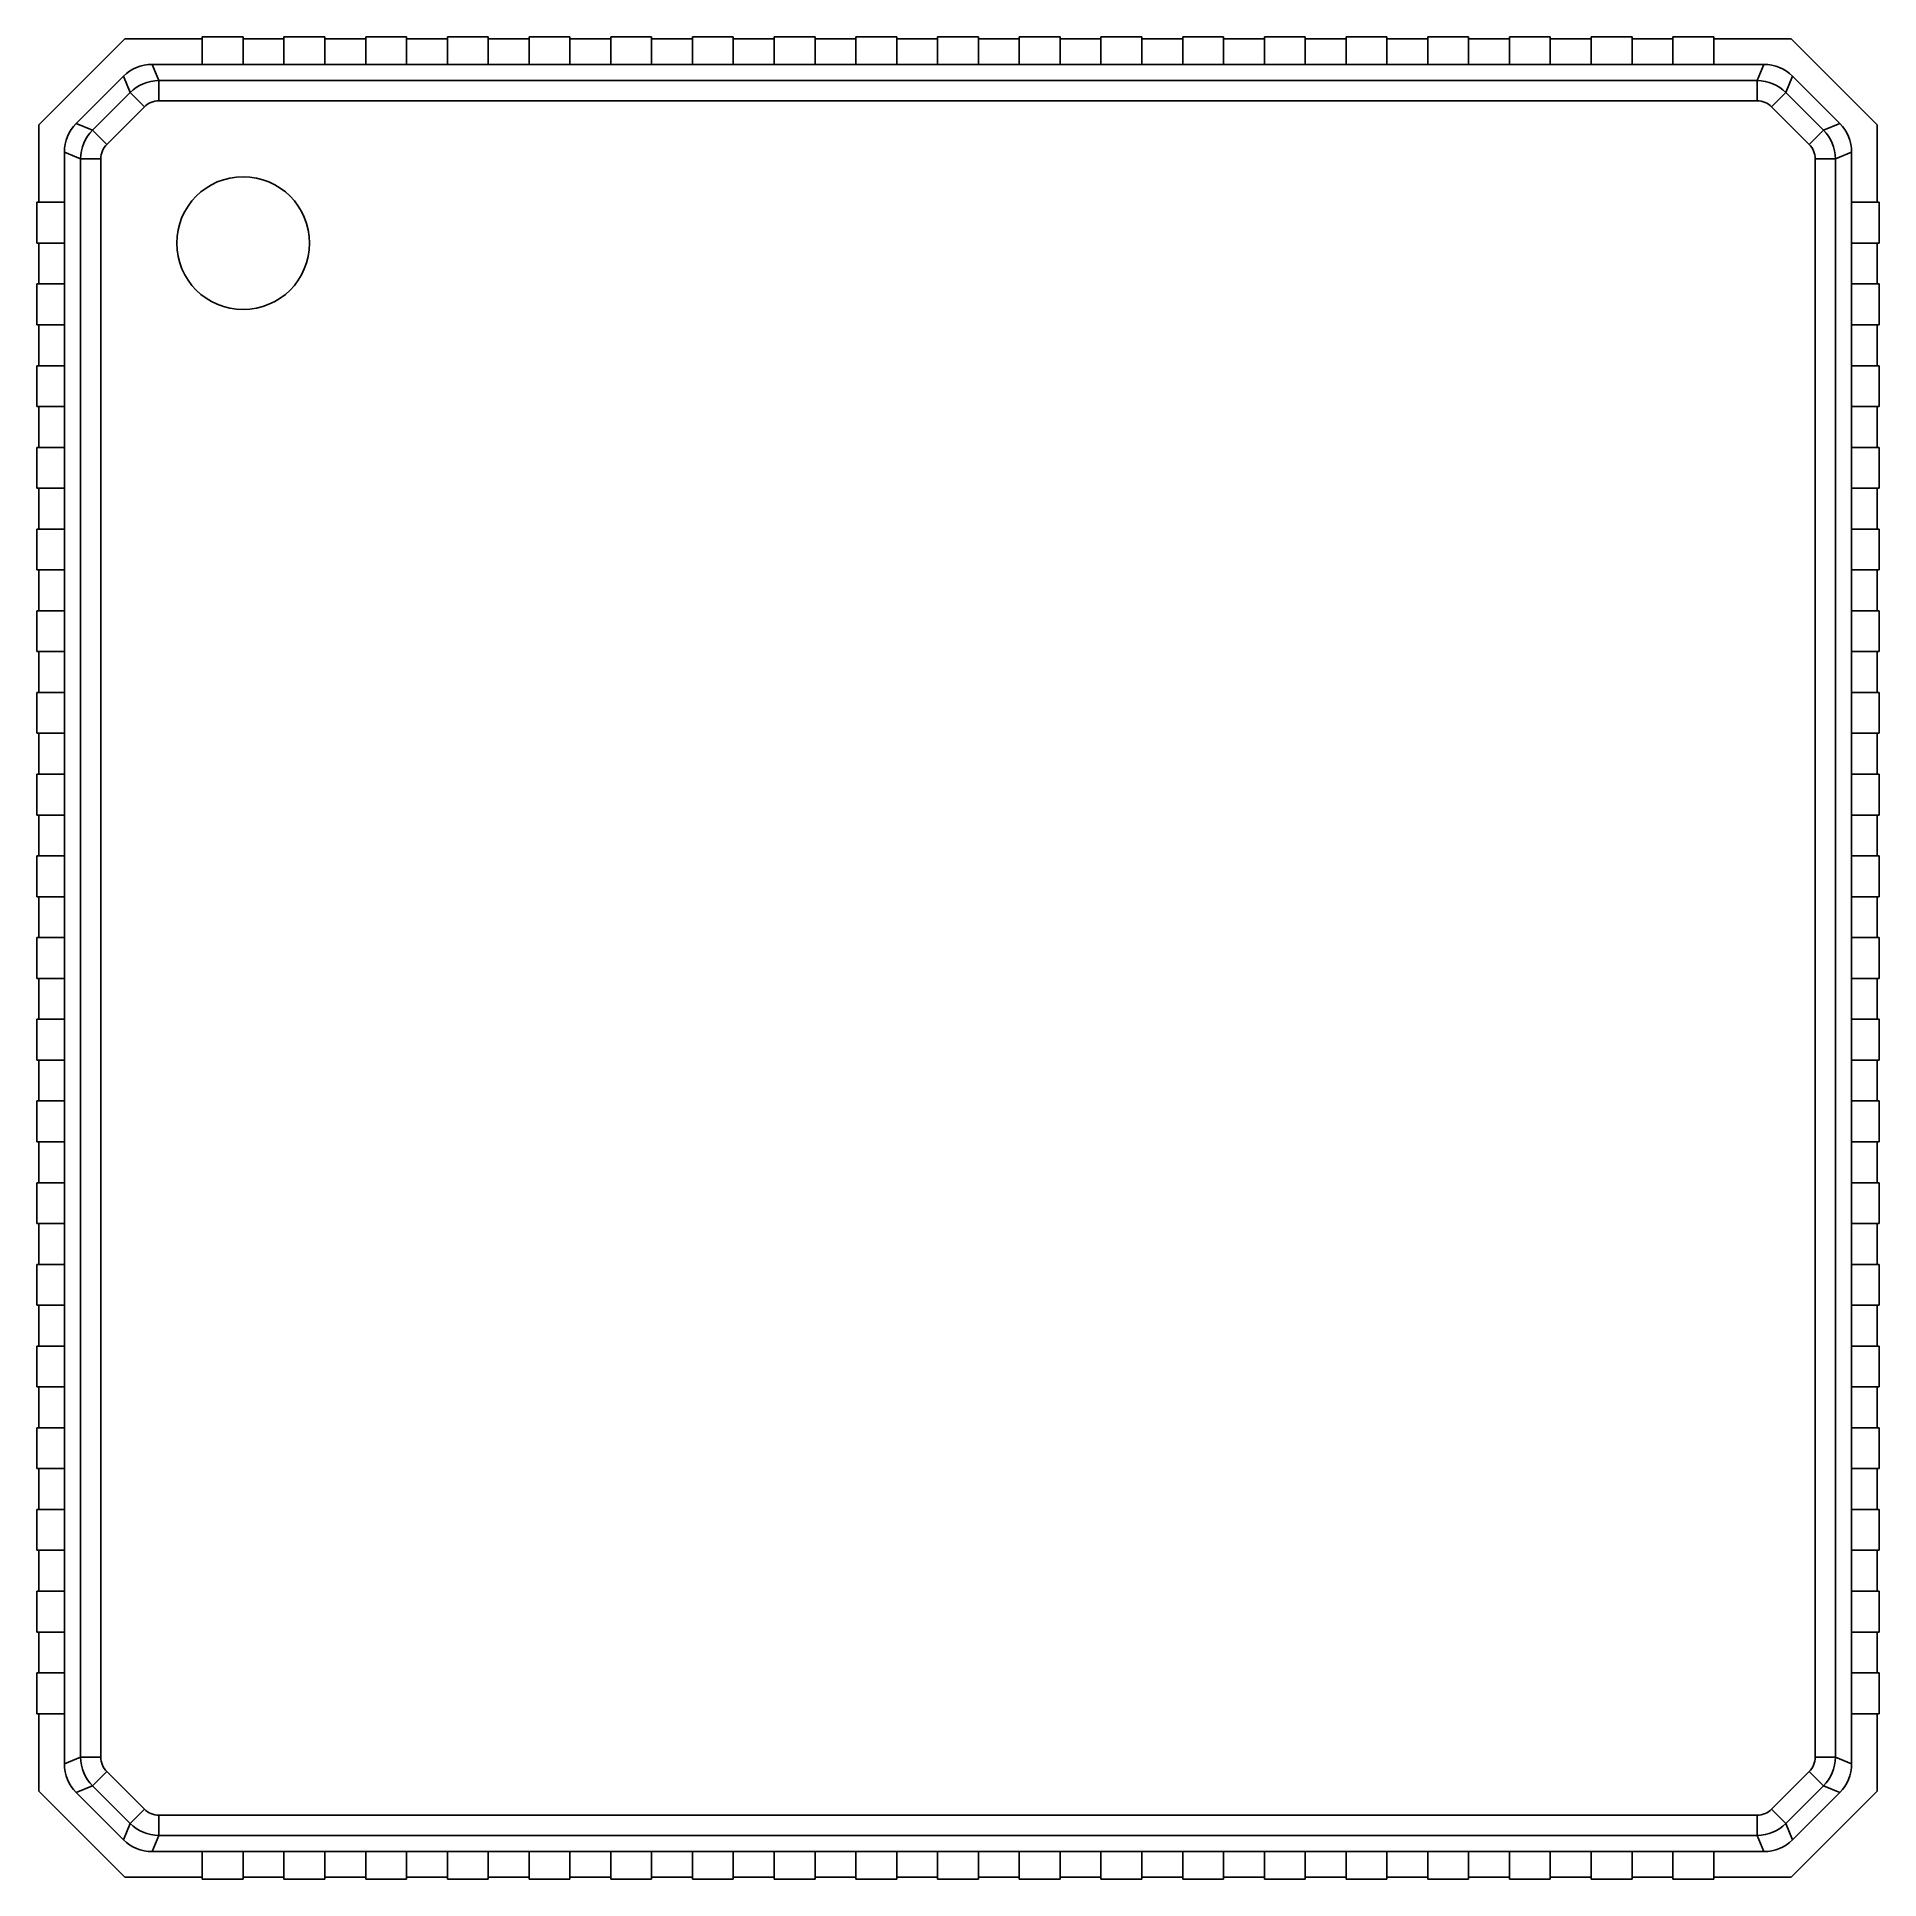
# Model space of a CAD drawing. Header units: millimetres. Extents: x -4.51 to 4.51, y -4.51 to 4.51.
import ezdxf

# ---------------------------------------------------------------- set-up
doc = ezdxf.new("R2010")
doc.units = ezdxf.units.MM

msp = doc.modelspace()

# ---------------------------------------------------------------- linework, layer by layer
at = {"color": 7, "linetype": 'Continuous', "lineweight": 25}
for p, q in [((-4.08, 4.5), (-4.5, 4.08)), ((-3.7, 4.5), (-4.08, 4.5)), ((-3.7, 4.51), (-3.7, 4.375)), ((-3.7, 4.51), (-3.5, 4.51)), ((-3.5, 4.375), (-3.5, 4.51)), ((-3.3, 4.5), (-3.5, 4.5)), ((-3.3, 4.51), (-3.3, 4.375)), ((-3.3, 4.51), (-3.1, 4.51)), ((-3.1, 4.375), (-3.1, 4.51)), ((-2.9, 4.5), (-3.1, 4.5)), ((-2.9, 4.51), (-2.7, 4.51)), ((-2.9, 4.51), (-2.9, 4.375)), ((-2.7, 4.375), (-2.7, 4.51)), ((-2.5, 4.5), (-2.7, 4.5)), ((-2.5, 4.51), (-2.5, 4.375)), ((-2.5, 4.51), (-2.3, 4.51)), ((-2.3, 4.375), (-2.3, 4.51)), ((-2.1, 4.5), (-2.3, 4.5)), ((-2.1, 4.51), (-1.9, 4.51)), ((-2.1, 4.51), (-2.1, 4.375)), ((-1.9, 4.375), (-1.9, 4.51)), ((-1.7, 4.5), (-1.9, 4.5)), ((-1.7, 4.51), (-1.7, 4.375)), ((-1.7, 4.51), (-1.5, 4.51)), ((-1.5, 4.375), (-1.5, 4.51)), ((-1.3, 4.5), (-1.5, 4.5)), ((-1.3, 4.51), (-1.3, 4.375)), ((-1.3, 4.51), (-1.1, 4.51)), ((-1.1, 4.375), (-1.1, 4.51)), ((-0.9, 4.5), (-1.1, 4.5)), ((-0.9, 4.51), (-0.9, 4.375)), ((-0.9, 4.51), (-0.7, 4.51)), ((-0.7, 4.375), (-0.7, 4.51)), ((-0.5, 4.5), (-0.7, 4.5)), ((-0.5, 4.51), (-0.5, 4.375)), ((-0.5, 4.51), (-0.3, 4.51)), ((-0.3, 4.375), (-0.3, 4.51)), ((-0.1, 4.5), (-0.3, 4.5)), ((-0.1, 4.51), (0.1, 4.51)), ((-0.1, 4.51), (-0.1, 4.375)), ((0.1, 4.375), (0.1, 4.51)), ((0.3, 4.5), (0.1, 4.5)), ((0.3, 4.51), (0.5, 4.51)), ((0.3, 4.51), (0.3, 4.375)), ((0.5, 4.375), (0.5, 4.51)), ((0.7, 4.5), (0.5, 4.5)), ((0.7, 4.51), (0.9, 4.51)), ((0.7, 4.51), (0.7, 4.375)), ((0.9, 4.375), (0.9, 4.51)), ((1.1, 4.5), (0.9, 4.5)), ((1.1, 4.51), (1.3, 4.51)), ((1.1, 4.51), (1.1, 4.375)), ((1.3, 4.375), (1.3, 4.51)), ((1.5, 4.5), (1.3, 4.5)), ((1.5, 4.51), (1.7, 4.51)), ((1.5, 4.51), (1.5, 4.375)), ((1.7, 4.375), (1.7, 4.51)), ((1.9, 4.5), (1.7, 4.5)), ((1.9, 4.51), (2.1, 4.51)), ((1.9, 4.51), (1.9, 4.375)), ((2.1, 4.375), (2.1, 4.51)), ((2.3, 4.5), (2.1, 4.5)), ((2.3, 4.51), (2.5, 4.51)), ((2.3, 4.51), (2.3, 4.375)), ((2.5, 4.375), (2.5, 4.51)), ((2.7, 4.5), (2.5, 4.5)), ((2.7, 4.51), (2.9, 4.51)), ((2.7, 4.51), (2.7, 4.375)), ((2.9, 4.375), (2.9, 4.51)), ((3.1, 4.5), (2.9, 4.5)), ((3.1, 4.51), (3.1, 4.375)), ((3.1, 4.51), (3.3, 4.51)), ((3.3, 4.375), (3.3, 4.51)), ((3.5, 4.5), (3.3, 4.5)), ((3.5, 4.51), (3.7, 4.51)), ((3.5, 4.51), (3.5, 4.375)), ((3.7, 4.375), (3.7, 4.51)), ((4.08, 4.5), (3.7, 4.5)), ((4.5, 4.08), (4.08, 4.5)), ((-3.9462, 4.375), (-3.9134, 4.2957)), ((3.9462, 4.375), (-3.9462, 4.375)), ((3.9134, 4.2957), (3.9462, 4.375)), ((-4.0862, 4.317), (-4.317, 4.0862)), ((-4.0534, 4.2377), (-4.0862, 4.317)), ((-3.9134, 4.2957), (3.9134, 4.2957)), ((-3.9134, 4.2957), (-3.9134, 4.1967)), ((3.9134, 4.2957), (3.9134, 4.1967)), ((4.0862, 4.317), (4.0534, 4.2377)), ((4.317, 4.0862), (4.0862, 4.317)), ((-4.2377, 4.0534), (-4.0534, 4.2377)), ((-3.9834, 4.1677), (-4.1677, 3.9834)), ((-4.0534, 4.2377), (-3.9834, 4.1677)), ((3.9134, 4.1967), (-3.9134, 4.1967)), ((4.0534, 4.2377), (3.9834, 4.1677)), ((4.1677, 3.9834), (3.9834, 4.1677)), ((4.0534, 4.2377), (4.2377, 4.0534)), ((-4.5, 4.08), (-4.5, 3.7)), ((-4.317, 4.0862), (-4.2377, 4.0534)), ((4.2377, 4.0534), (4.317, 4.0862)), ((4.5, 3.7), (4.5, 4.08)), ((-4.2377, 4.0534), (-4.1677, 3.9834)), ((4.2377, 4.0534), (4.1677, 3.9834)), ((-4.2957, 3.9134), (-4.375, 3.9462)), ((-4.375, 3.9462), (-4.375, -3.9462)), ((-4.1967, 3.9134), (-4.2957, 3.9134)), ((-4.2957, -3.9134), (-4.2957, 3.9134)), ((-4.1967, 3.9134), (-4.1967, -3.9134)), ((4.1967, -3.9134), (4.1967, 3.9134)), ((4.2957, 3.9134), (4.1967, 3.9134)), ((4.375, 3.9462), (4.2957, 3.9134)), ((4.2957, 3.9134), (4.2957, -3.9134)), ((4.375, -3.9462), (4.375, 3.9462)), ((-4.51, 3.5), (-4.51, 3.7)), ((-4.375, 3.7), (-4.51, 3.7)), ((4.51, 3.7), (4.375, 3.7)), ((4.51, 3.7), (4.51, 3.5)), ((-4.51, 3.5), (-4.375, 3.5)), ((-4.5, 3.5), (-4.5, 3.3)), ((4.375, 3.5), (4.51, 3.5)), ((4.5, 3.3), (4.5, 3.5)), ((-4.51, 3.1), (-4.51, 3.3)), ((-4.375, 3.3), (-4.51, 3.3)), ((4.51, 3.3), (4.375, 3.3)), ((4.51, 3.3), (4.51, 3.1)), ((-4.51, 3.1), (-4.375, 3.1)), ((-4.5, 3.1), (-4.5, 2.9)), ((4.375, 3.1), (4.51, 3.1)), ((4.5, 2.9), (4.5, 3.1)), ((-4.375, 2.9), (-4.51, 2.9)), ((-4.51, 2.7), (-4.51, 2.9)), ((4.51, 2.9), (4.375, 2.9)), ((4.51, 2.9), (4.51, 2.7)), ((-4.51, 2.7), (-4.375, 2.7)), ((-4.5, 2.7), (-4.5, 2.5)), ((4.375, 2.7), (4.51, 2.7)), ((4.5, 2.5), (4.5, 2.7)), ((-4.375, 2.5), (-4.51, 2.5)), ((-4.51, 2.3), (-4.51, 2.5)), ((4.51, 2.5), (4.375, 2.5)), ((4.51, 2.5), (4.51, 2.3)), ((-4.51, 2.3), (-4.375, 2.3)), ((-4.5, 2.3), (-4.5, 2.1)), ((4.375, 2.3), (4.51, 2.3)), ((4.5, 2.1), (4.5, 2.3)), ((-4.51, 1.9), (-4.51, 2.1)), ((-4.375, 2.1), (-4.51, 2.1)), ((4.51, 2.1), (4.375, 2.1)), ((4.51, 2.1), (4.51, 1.9)), ((-4.51, 1.9), (-4.375, 1.9)), ((-4.5, 1.9), (-4.5, 1.7)), ((4.375, 1.9), (4.51, 1.9)), ((4.5, 1.7), (4.5, 1.9)), ((-4.375, 1.7), (-4.51, 1.7)), ((-4.51, 1.5), (-4.51, 1.7)), ((4.51, 1.7), (4.375, 1.7)), ((4.51, 1.7), (4.51, 1.5)), ((-4.51, 1.5), (-4.375, 1.5)), ((-4.5, 1.5), (-4.5, 1.3)), ((4.375, 1.5), (4.51, 1.5)), ((4.5, 1.3), (4.5, 1.5)), ((-4.51, 1.1), (-4.51, 1.3)), ((-4.375, 1.3), (-4.51, 1.3)), ((4.51, 1.3), (4.375, 1.3)), ((4.51, 1.3), (4.51, 1.1)), ((-4.51, 1.1), (-4.375, 1.1)), ((-4.5, 1.1), (-4.5, 0.9)), ((4.375, 1.1), (4.51, 1.1)), ((4.5, 0.9), (4.5, 1.1)), ((-4.51, 0.7), (-4.51, 0.9)), ((-4.375, 0.9), (-4.51, 0.9)), ((4.51, 0.9), (4.375, 0.9)), ((4.51, 0.9), (4.51, 0.7)), ((-4.51, 0.7), (-4.375, 0.7)), ((-4.5, 0.7), (-4.5, 0.5)), ((4.375, 0.7), (4.51, 0.7)), ((4.5, 0.5), (4.5, 0.7)), ((-4.375, 0.5), (-4.51, 0.5)), ((-4.51, 0.3), (-4.51, 0.5)), ((4.51, 0.5), (4.375, 0.5)), ((4.51, 0.5), (4.51, 0.3)), ((-4.51, 0.3), (-4.375, 0.3)), ((-4.5, 0.3), (-4.5, 0.1)), ((4.375, 0.3), (4.51, 0.3)), ((4.5, 0.1), (4.5, 0.3)), ((-4.51, -0.1), (-4.51, 0.1)), ((-4.375, 0.1), (-4.51, 0.1)), ((4.51, 0.1), (4.375, 0.1)), ((4.51, 0.1), (4.51, -0.1)), ((-4.51, -0.1), (-4.375, -0.1)), ((-4.5, -0.1), (-4.5, -0.3)), ((4.375, -0.1), (4.51, -0.1)), ((4.5, -0.3), (4.5, -0.1)), ((-4.51, -0.5), (-4.51, -0.3)), ((-4.375, -0.3), (-4.51, -0.3)), ((4.51, -0.3), (4.375, -0.3)), ((4.51, -0.3), (4.51, -0.5)), ((-4.51, -0.5), (-4.375, -0.5)), ((-4.5, -0.5), (-4.5, -0.7)), ((4.375, -0.5), (4.51, -0.5)), ((4.5, -0.7), (4.5, -0.5)), ((-4.51, -0.9), (-4.51, -0.7)), ((-4.375, -0.7), (-4.51, -0.7)), ((4.51, -0.7), (4.375, -0.7)), ((4.51, -0.7), (4.51, -0.9)), ((-4.51, -0.9), (-4.375, -0.9)), ((-4.5, -0.9), (-4.5, -1.1)), ((4.375, -0.9), (4.51, -0.9)), ((4.5, -1.1), (4.5, -0.9)), ((-4.51, -1.3), (-4.51, -1.1)), ((-4.375, -1.1), (-4.51, -1.1)), ((4.51, -1.1), (4.375, -1.1)), ((4.51, -1.1), (4.51, -1.3)), ((-4.51, -1.3), (-4.375, -1.3)), ((-4.5, -1.3), (-4.5, -1.5)), ((4.375, -1.3), (4.51, -1.3)), ((4.5, -1.5), (4.5, -1.3)), ((-4.375, -1.5), (-4.51, -1.5)), ((-4.51, -1.7), (-4.51, -1.5)), ((4.51, -1.5), (4.375, -1.5)), ((4.51, -1.5), (4.51, -1.7)), ((-4.51, -1.7), (-4.375, -1.7)), ((-4.5, -1.7), (-4.5, -1.9)), ((4.375, -1.7), (4.51, -1.7)), ((4.5, -1.9), (4.5, -1.7)), ((-4.51, -2.1), (-4.51, -1.9)), ((-4.375, -1.9), (-4.51, -1.9)), ((4.51, -1.9), (4.375, -1.9)), ((4.51, -1.9), (4.51, -2.1)), ((-4.51, -2.1), (-4.375, -2.1)), ((-4.5, -2.1), (-4.5, -2.3)), ((4.375, -2.1), (4.51, -2.1)), ((4.5, -2.3), (4.5, -2.1)), ((-4.51, -2.5), (-4.51, -2.3)), ((-4.375, -2.3), (-4.51, -2.3)), ((4.51, -2.3), (4.375, -2.3)), ((4.51, -2.3), (4.51, -2.5)), ((-4.51, -2.5), (-4.375, -2.5)), ((-4.5, -2.5), (-4.5, -2.7)), ((4.375, -2.5), (4.51, -2.5)), ((4.5, -2.7), (4.5, -2.5)), ((-4.51, -2.9), (-4.51, -2.7)), ((-4.375, -2.7), (-4.51, -2.7)), ((4.51, -2.7), (4.375, -2.7)), ((4.51, -2.7), (4.51, -2.9)), ((-4.51, -2.9), (-4.375, -2.9)), ((-4.5, -2.9), (-4.5, -3.1)), ((4.375, -2.9), (4.51, -2.9)), ((4.5, -3.1), (4.5, -2.9)), ((-4.51, -3.3), (-4.51, -3.1)), ((-4.375, -3.1), (-4.51, -3.1)), ((4.51, -3.1), (4.375, -3.1)), ((4.51, -3.1), (4.51, -3.3)), ((-4.51, -3.3), (-4.375, -3.3)), ((-4.5, -3.3), (-4.5, -3.5)), ((4.375, -3.3), (4.51, -3.3)), ((4.5, -3.5), (4.5, -3.3)), ((-4.51, -3.7), (-4.51, -3.5)), ((-4.375, -3.5), (-4.51, -3.5)), ((4.51, -3.5), (4.375, -3.5)), ((4.51, -3.5), (4.51, -3.7)), ((-4.51, -3.7), (-4.375, -3.7)), ((-4.5, -3.7), (-4.5, -4.08)), ((4.375, -3.7), (4.51, -3.7)), ((4.5, -4.08), (4.5, -3.7)), ((-4.375, -3.9462), (-4.2957, -3.9134)), ((-4.1967, -3.9134), (-4.2957, -3.9134)), ((4.2957, -3.9134), (4.1967, -3.9134)), ((4.2957, -3.9134), (4.375, -3.9462)), ((-4.2377, -4.0534), (-4.317, -4.0862)), ((-4.1677, -3.9834), (-4.2377, -4.0534)), ((-4.0534, -4.2377), (-4.2377, -4.0534)), ((-4.1677, -3.9834), (-3.9834, -4.1677)), ((3.9834, -4.1677), (4.1677, -3.9834)), ((4.2377, -4.0534), (4.0534, -4.2377)), ((4.1677, -3.9834), (4.2377, -4.0534)), ((4.317, -4.0862), (4.2377, -4.0534)), ((-4.5, -4.08), (-4.08, -4.5)), ((-4.317, -4.0862), (-4.0862, -4.317)), ((4.08, -4.5), (4.5, -4.08)), ((4.0862, -4.317), (4.317, -4.0862)), ((-4.0862, -4.317), (-4.0534, -4.2377)), ((-3.9834, -4.1677), (-4.0534, -4.2377)), ((-3.9134, -4.1967), (3.9134, -4.1967)), ((-3.9134, -4.1967), (-3.9134, -4.2957)), ((3.9134, -4.1967), (3.9134, -4.2957)), ((3.9834, -4.1677), (4.0534, -4.2377)), ((4.0534, -4.2377), (4.0862, -4.317)), ((-3.9134, -4.2957), (-3.9462, -4.375)), ((3.9134, -4.2957), (-3.9134, -4.2957)), ((3.9462, -4.375), (3.9134, -4.2957)), ((-3.9462, -4.375), (3.9462, -4.375)), ((-3.7, -4.375), (-3.7, -4.51)), ((-3.5, -4.51), (-3.5, -4.375)), ((-3.3, -4.375), (-3.3, -4.51)), ((-3.1, -4.51), (-3.1, -4.375)), ((-2.9, -4.375), (-2.9, -4.51)), ((-2.7, -4.51), (-2.7, -4.375)), ((-2.5, -4.375), (-2.5, -4.51)), ((-2.3, -4.51), (-2.3, -4.375)), ((-2.1, -4.375), (-2.1, -4.51)), ((-1.9, -4.51), (-1.9, -4.375)), ((-1.7, -4.375), (-1.7, -4.51)), ((-1.5, -4.51), (-1.5, -4.375)), ((-1.3, -4.375), (-1.3, -4.51)), ((-1.1, -4.51), (-1.1, -4.375)), ((-0.9, -4.375), (-0.9, -4.51)), ((-0.7, -4.51), (-0.7, -4.375)), ((-0.5, -4.375), (-0.5, -4.51)), ((-0.3, -4.51), (-0.3, -4.375)), ((-0.1, -4.375), (-0.1, -4.51)), ((0.1, -4.51), (0.1, -4.375)), ((0.3, -4.375), (0.3, -4.51)), ((0.5, -4.51), (0.5, -4.375)), ((0.7, -4.375), (0.7, -4.51)), ((0.9, -4.51), (0.9, -4.375)), ((1.1, -4.375), (1.1, -4.51)), ((1.3, -4.51), (1.3, -4.375)), ((1.5, -4.375), (1.5, -4.51)), ((1.7, -4.51), (1.7, -4.375)), ((1.9, -4.375), (1.9, -4.51)), ((2.1, -4.51), (2.1, -4.375)), ((2.3, -4.375), (2.3, -4.51)), ((2.5, -4.51), (2.5, -4.375)), ((2.7, -4.375), (2.7, -4.51)), ((2.9, -4.51), (2.9, -4.375)), ((3.1, -4.375), (3.1, -4.51)), ((3.3, -4.51), (3.3, -4.375)), ((3.5, -4.375), (3.5, -4.51)), ((3.7, -4.51), (3.7, -4.375)), ((-4.08, -4.5), (-3.7, -4.5)), ((-3.5, -4.51), (-3.7, -4.51)), ((-3.5, -4.5), (-3.3, -4.5)), ((-3.1, -4.51), (-3.3, -4.51)), ((-3.1, -4.5), (-2.9, -4.5)), ((-2.7, -4.51), (-2.9, -4.51)), ((-2.7, -4.5), (-2.5, -4.5)), ((-2.3, -4.51), (-2.5, -4.51)), ((-2.3, -4.5), (-2.1, -4.5)), ((-1.9, -4.51), (-2.1, -4.51)), ((-1.9, -4.5), (-1.7, -4.5)), ((-1.5, -4.51), (-1.7, -4.51)), ((-1.5, -4.5), (-1.3, -4.5)), ((-1.1, -4.51), (-1.3, -4.51)), ((-1.1, -4.5), (-0.9, -4.5)), ((-0.7, -4.51), (-0.9, -4.51)), ((-0.7, -4.5), (-0.5, -4.5)), ((-0.3, -4.51), (-0.5, -4.51)), ((-0.3, -4.5), (-0.1, -4.5)), ((0.1, -4.51), (-0.1, -4.51)), ((0.1, -4.5), (0.3, -4.5)), ((0.5, -4.51), (0.3, -4.51)), ((0.5, -4.5), (0.7, -4.5)), ((0.9, -4.51), (0.7, -4.51)), ((0.9, -4.5), (1.1, -4.5)), ((1.3, -4.51), (1.1, -4.51)), ((1.3, -4.5), (1.5, -4.5)), ((1.7, -4.51), (1.5, -4.51)), ((1.7, -4.5), (1.9, -4.5)), ((2.1, -4.51), (1.9, -4.51)), ((2.1, -4.5), (2.3, -4.5)), ((2.5, -4.51), (2.3, -4.51)), ((2.5, -4.5), (2.7, -4.5)), ((2.9, -4.51), (2.7, -4.51)), ((2.9, -4.5), (3.1, -4.5)), ((3.3, -4.51), (3.1, -4.51)), ((3.3, -4.5), (3.5, -4.5)), ((3.7, -4.51), (3.5, -4.51)), ((3.7, -4.5), (4.08, -4.5))]:
    msp.add_line(p, q, dxfattribs=at)
msp.add_circle((-3.5, 3.5), 0.325, dxfattribs=at)
for centre, radius, start, end in [((-3.9462, 4.1771), 0.1979, 89.98428, 135.01572), ((3.9462, 4.1771), 0.1979, 44.98428, 90.01572), ((-3.9126, 4.0958), 0.2, 90.22937, 134.77063), ((3.9126, 4.0958), 0.2, 45.22937, 89.77063), ((-3.9134, 4.0978), 0.099, 89.98428, 135.01572), ((3.9134, 4.0978), 0.099, 44.98428, 90.01572), ((-4.1771, 3.9462), 0.1979, 134.98428, 180.01572), ((4.1771, 3.9462), 0.1979, 359.98428, 45.01572), ((-4.0958, 3.9126), 0.2, 135.22937, 179.77063), ((-4.0978, 3.9134), 0.099, 134.98428, 180.01572), ((4.0978, 3.9134), 0.099, 359.98428, 45.01572), ((4.0958, 3.9126), 0.2, 0.22937, 44.77063), ((-4.1771, -3.9462), 0.1979, 179.98428, 225.01572), ((-4.0958, -3.9126), 0.2, 180.22937, 224.77063), ((-4.0978, -3.9134), 0.099, 179.98428, 225.01572), ((4.0978, -3.9134), 0.099, 314.98428, 0.01572), ((4.0958, -3.9126), 0.2, 315.22937, 359.77063), ((4.1771, -3.9462), 0.1979, 314.98428, 0.01572), ((-3.9126, -4.0958), 0.2, 225.22937, 269.77063), ((-3.9134, -4.0978), 0.099, 224.98428, 270.01572), ((3.9134, -4.0978), 0.099, 269.98428, 315.01572), ((3.9126, -4.0958), 0.2, 270.22937, 314.77063), ((-3.9462, -4.1771), 0.1979, 224.98428, 270.01572), ((3.9462, -4.1771), 0.1979, 269.98428, 315.01572)]:
    msp.add_arc(centre, radius, start, end, dxfattribs=at)

doc.saveas('drawing.dxf')
